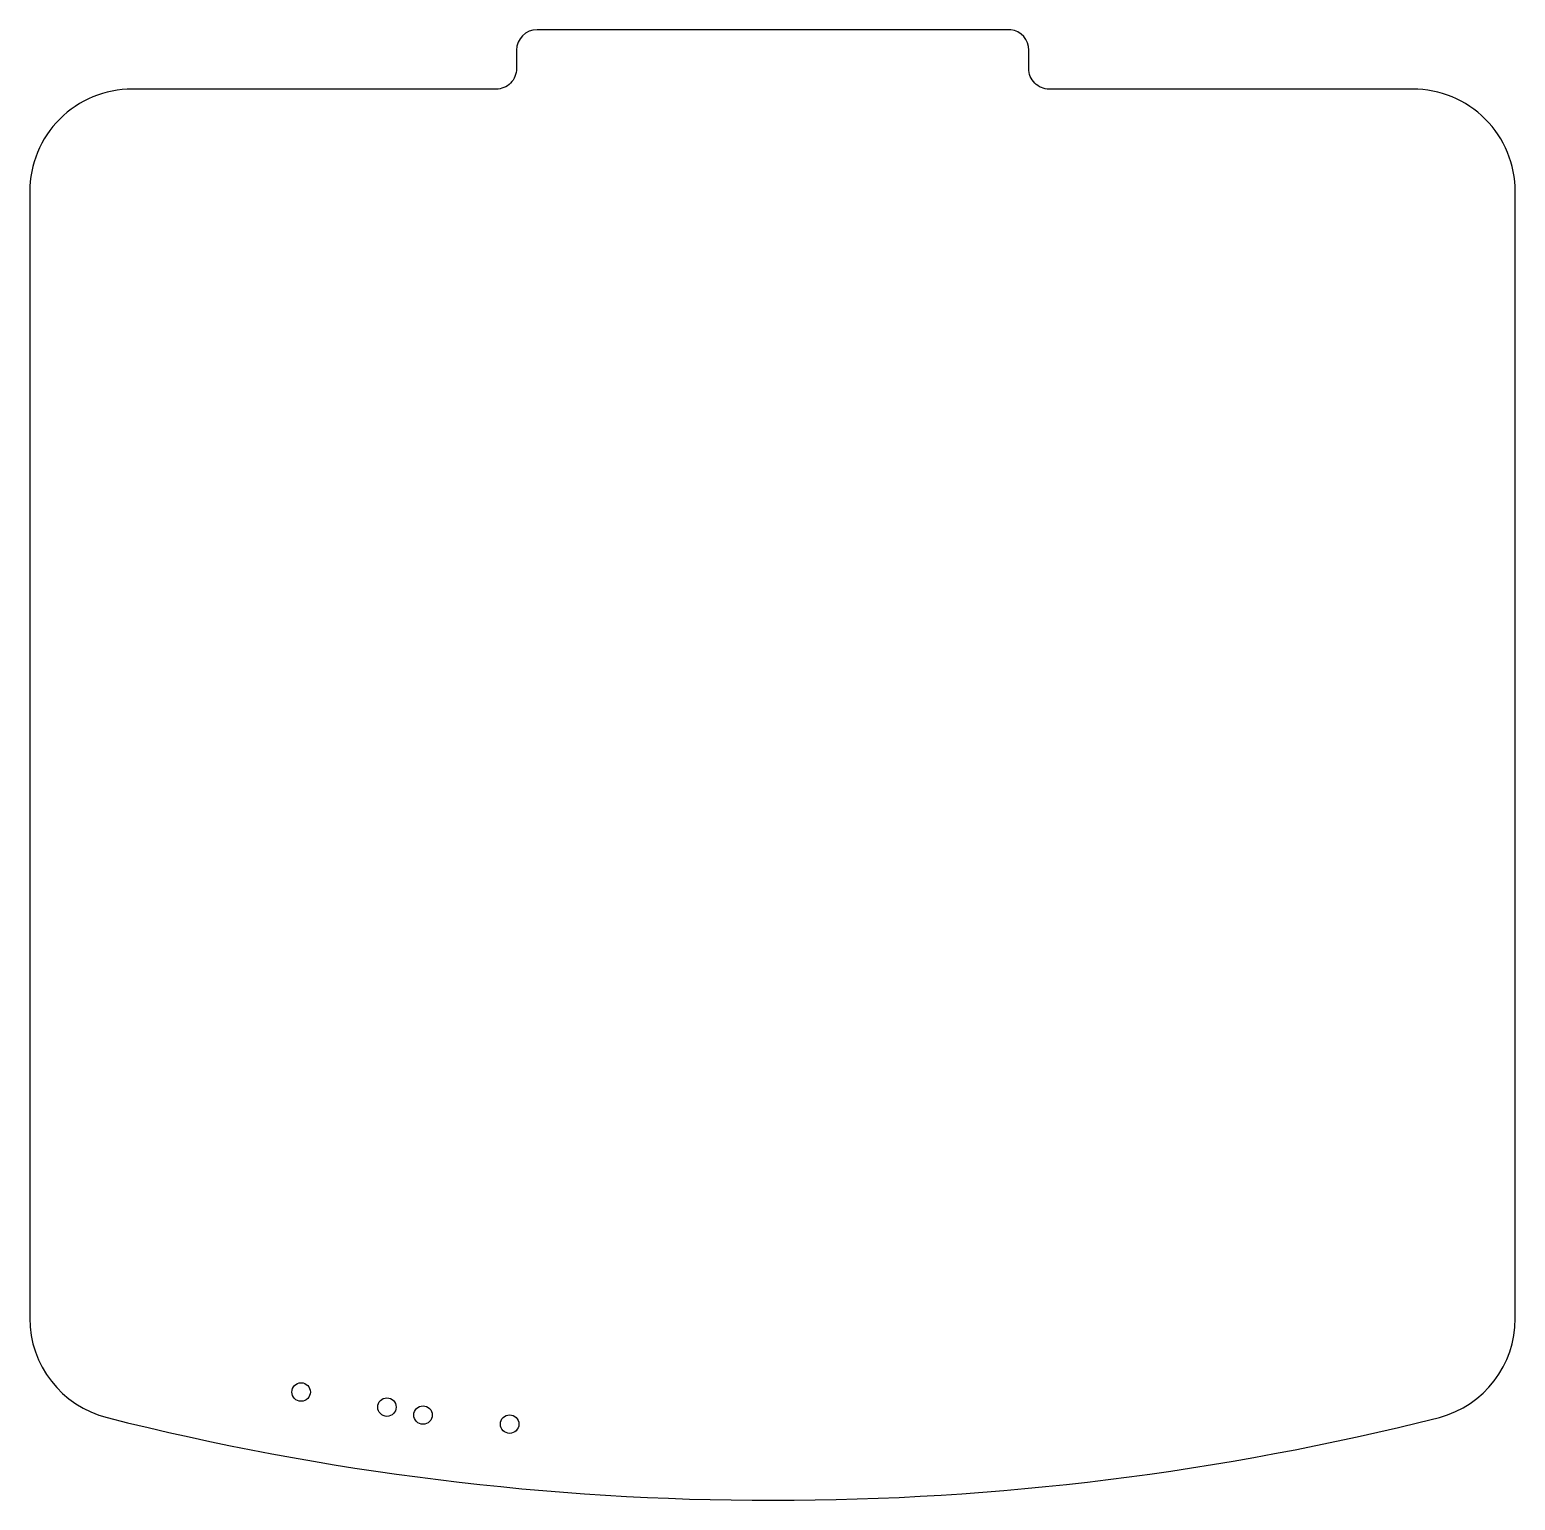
# Model space of a CAD drawing. Header units: millimetres. Extents: x 15 to 87.5, y 1.1 to 72.9.
import ezdxf

# ---------------------------------------------------------------- set-up
doc = ezdxf.new("R2010")
doc.units = ezdxf.units.MM
doc.layers.get('0').update_dxf_attribs({"linetype": 'CONTINUOUS'})

msp = doc.modelspace()

# ---------------------------------------------------------------- linework, layer by layer
msp.add_lwpolyline([(15, 10.01, 0.343518), (18.776, 5.162, 0.124321), (83.797, 5.171, 0.339454), (87.5, 10.003), (87.5, 65, 0.414214), (82.5, 70), (78.964, 70), (78.964, 70), (64.758, 70, -0.41574), (63.758, 71.005), (63.758, 71.902, 0.380221), (62.881, 72.9), (39.758, 72.9, 0.414212), (38.758, 71.9), (38.758, 71, -0.414404), (37.758, 70), (20, 70, 0.414214), (15, 65)], format="xyb", close=True)
for centre in [(28.247, 6.409), (28.247, 6.409), (32.432, 5.671), (32.432, 5.671), (34.195, 5.285), (34.195, 5.285), (38.422, 4.841), (38.422, 4.841)]:
    msp.add_circle(centre, 0.45)

doc.saveas('drawing.dxf')
